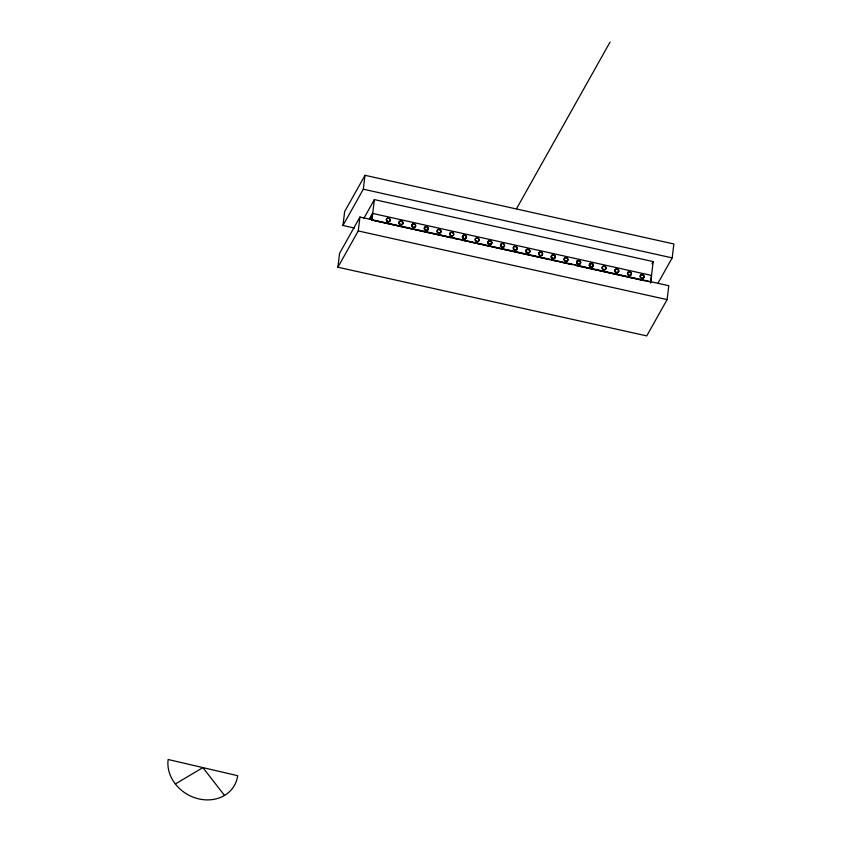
<?xml version="1.0" encoding="UTF-8"?>
<svg xmlns="http://www.w3.org/2000/svg" width="842" height="842" viewBox="0 0 842 842"><rect width="100%" height="100%" fill="white"/><g stroke="black" fill="none" stroke-linecap="round" stroke-linejoin="round"><path stroke-width="1.26" d="M337.895 267.219L339.579 253.305L359.944 217.036L668.801 285.712L667.106 299.615L646.751 335.895L337.895 267.219L358.25 230.94L359.944 217.036M354.493 228.056L342.957 225.488L344.652 211.574L365.007 175.304L673.863 243.98L672.179 257.894L658.181 282.828M342.957 225.488L363.323 189.208L365.007 175.304M651.54 275.45L372.574 213.415L371.785 219.994L572.728 264.672L567.571 263.609M650.582 283.101L653.192 261.609L374.385 199.607L371.932 220.025M363.807 218.446L374.385 199.607M369.449 218.994L372.574 213.415M369.606 219.025L372.732 213.447M516.535 208.721L610.04 42.1M651.95 263.82L653.192 261.609M175.346 783.986L202.901 767.599L237.676 775.692A36.206 30.965 29.3 0 1 198.701 798.869A36.206 30.965 29.3 0 1 168.137 759.505L202.901 767.599L224.519 795.437M363.323 189.208L672.179 257.894M651.55 275.355L650.75 281.933M575.286 265.241L649.466 281.744M373.174 220.383L451.186 237.728M453.743 238.297L458.858 239.433M461.416 240.012L466.531 241.149M469.089 241.717L474.214 242.854M476.772 243.422L549.668 259.631M552.226 260.199L557.341 261.336M559.898 261.904L565.014 263.041M575.244 265.314L644.309 280.67M358.25 230.94L667.106 299.615M643.793 276.197A2.01 1.716 29.3 0 1 642.478 278.481A2.01 1.716 29.3 0 1 640.078 276.576A2.01 1.716 29.3 0 1 642.225 274.955M642.72 275.123A2.01 1.716 29.3 0 1 643.53 275.766M516.651 247.474A2.01 1.716 29.3 0 1 515.599 250.179A2.01 1.716 29.3 0 1 513.231 247.822A2.01 1.716 29.3 0 1 516.283 247.106M478.572 239.012A2.01 1.716 29.3 0 1 477.519 241.717A2.01 1.716 29.3 0 1 475.151 239.349A2.01 1.716 29.3 0 1 478.203 238.644M503.148 244.012A2.01 1.716 29.3 0 1 504.011 246.822A2.01 1.716 29.3 0 1 500.927 246.506A2.01 1.716 29.3 0 1 501.664 243.854M439.187 229.729A2.01 1.716 29.3 0 1 440.724 232.466A2.01 1.716 29.3 0 1 437.577 232.518A2.01 1.716 29.3 0 1 438.198 229.75M529.344 250.295A2.01 1.716 29.3 0 1 528.45 252.979A2.01 1.716 29.3 0 1 525.882 250.948A2.01 1.716 29.3 0 1 528.523 249.653A2.01 1.716 29.3 0 0 526.997 249.579M529.302 250.369A2.01 1.716 29.3 0 1 528.997 252.832A2.01 1.716 29.3 0 1 526.271 252.221A2.01 1.716 29.3 0 1 526.566 249.758M466.142 236.613A2.01 1.716 29.3 0 1 465.142 238.833A2.01 1.716 29.3 0 1 462.584 237.612A2.01 1.716 29.3 0 1 463.584 235.392M465.068 235.539A2.01 1.716 29.3 0 1 465.879 236.181M466.1 236.686A2.01 1.716 29.3 0 1 465.11 238.907A2.01 1.716 29.3 0 1 462.542 237.686A2.01 1.716 29.3 0 1 463.542 235.465M465.026 235.613A2.01 1.716 29.3 0 1 465.837 236.255M605.756 267.661A2.01 1.716 29.3 0 1 604.44 269.935A2.01 1.716 29.3 0 1 602.041 268.04A2.01 1.716 29.3 0 1 604.188 266.419M605.124 266.861A2.01 1.716 29.3 0 1 605.493 267.23M618.449 270.482A2.01 1.716 29.3 0 1 617.449 272.703A2.01 1.716 29.3 0 1 614.849 271.545A2.01 1.716 29.3 0 1 615.849 269.335A2.01 1.716 29.3 0 0 614.892 271.471A2.01 1.716 29.3 0 0 617.449 272.703A2.01 1.716 29.3 0 0 618.407 270.556M616.881 269.24A2.01 1.716 29.3 0 1 617.817 269.682A2.01 1.716 29.3 0 0 616.839 269.314M578.801 260.778A2.01 1.716 29.3 0 1 580.338 263.514A2.01 1.716 29.3 0 1 577.191 263.567A2.01 1.716 29.3 0 1 577.812 260.788M578.759 260.841A2.01 1.716 29.3 0 1 580.212 263.704A2.01 1.716 29.3 0 1 576.938 263.378A2.01 1.716 29.3 0 1 578.254 260.788M541.217 252.474A2.01 1.716 29.3 0 1 541.974 255.389A2.01 1.716 29.3 0 1 538.817 254.694A2.01 1.716 29.3 0 1 540.217 252.253M593.21 265.293A2.01 1.716 29.3 0 1 590.747 266.967A2.01 1.716 29.3 0 1 589.821 263.988A2.01 1.716 29.3 0 1 593.063 264.841M593.178 265.84A2.01 1.716 29.3 0 1 590.537 266.977A2.01 1.716 29.3 0 1 589.674 264.167M590.032 263.872A2.01 1.716 29.3 0 1 591.947 263.841M592.389 264.114A2.01 1.716 29.3 0 1 593.021 264.904M567.045 258.399A2.01 1.716 29.3 0 1 566.834 261.357A2.01 1.716 29.3 0 1 563.961 259.568A2.01 1.716 29.3 0 1 566.603 258.126M389.362 218.888A2.01 1.716 29.3 0 1 389.288 221.783A2.01 1.716 29.3 0 1 386.331 220.372A2.01 1.716 29.3 0 1 388.425 218.436M400.613 221.204A2.01 1.716 29.3 0 0 399.287 223.793A2.01 1.716 29.3 0 0 402.56 224.119A2.01 1.716 29.3 0 0 401.118 221.257A2.01 1.716 29.3 0 1 402.529 224.193A2.01 1.716 29.3 0 1 399.245 223.856A2.01 1.716 29.3 0 1 400.571 221.278M415.516 225.782A2.01 1.716 29.3 0 1 413.138 227.487A2.01 1.716 29.3 0 1 412.033 224.582M412.38 224.288A2.01 1.716 29.3 0 1 415.369 225.319M428.21 228.614A2.01 1.716 29.3 0 1 426.42 230.434A2.01 1.716 29.3 0 1 424.347 228.371A2.01 1.716 29.3 0 1 426.494 226.908M427.441 227.351A2.01 1.716 29.3 0 1 427.799 227.719M428.168 228.677A2.01 1.716 29.3 0 1 426.705 230.498A2.01 1.716 29.3 0 1 424.41 229.066A2.01 1.716 29.3 0 1 425.463 226.993M427.399 227.424A2.01 1.716 29.3 0 1 427.757 227.793M513.567 248.516A2.01 1.716 29.3 0 0 516.914 249.264A2.01 1.716 29.3 0 0 515.557 246.285A2.01 1.716 29.3 0 0 513.567 248.516M475.488 240.054A2.01 1.716 29.3 0 0 478.835 240.791A2.01 1.716 29.3 0 0 477.477 237.812A2.01 1.716 29.3 0 0 475.488 240.054M500.874 245.696A2.01 1.716 29.3 0 0 504.221 246.443A2.01 1.716 29.3 0 0 502.863 243.454A2.01 1.716 29.3 0 0 500.874 245.696M437.419 231.582A2.01 1.716 29.3 0 0 440.755 232.329A2.01 1.716 29.3 0 0 439.408 229.35A2.01 1.716 29.3 0 0 437.419 231.582M487.971 243.254A2.01 1.716 29.3 0 0 491.318 244.001A2.01 1.716 29.3 0 0 489.96 241.012A2.01 1.716 29.3 0 0 487.971 243.254M488.181 242.875A2.01 1.716 29.3 0 0 491.528 243.612A2.01 1.716 29.3 0 0 490.17 240.633A2.01 1.716 29.3 0 0 488.181 242.875M487.928 243.327A2.01 1.716 29.3 0 0 491.275 244.064A2.01 1.716 29.3 0 0 489.918 241.086A2.01 1.716 29.3 0 0 487.928 243.327M526.261 251.337A2.01 1.716 29.3 0 0 529.607 252.084A2.01 1.716 29.3 0 0 528.25 249.106A2.01 1.716 29.3 0 0 526.261 251.337M462.805 237.223A2.01 1.716 29.3 0 0 466.142 237.97A2.01 1.716 29.3 0 0 464.795 234.992A2.01 1.716 29.3 0 0 462.805 237.223M449.891 234.781A2.01 1.716 29.3 0 0 453.238 235.528A2.01 1.716 29.3 0 0 451.88 232.55A2.01 1.716 29.3 0 0 449.891 234.781M450.112 234.402A2.01 1.716 29.3 0 0 453.449 235.15A2.01 1.716 29.3 0 0 452.101 232.171A2.01 1.716 29.3 0 0 450.112 234.402M602.419 268.272A2.01 1.716 29.3 0 0 605.756 269.019A2.01 1.716 29.3 0 0 604.398 266.04A2.01 1.716 29.3 0 0 602.419 268.272M615.102 271.092A2.01 1.716 29.3 0 0 618.449 271.84A2.01 1.716 29.3 0 0 617.091 268.861A2.01 1.716 29.3 0 0 615.102 271.092M577.033 262.63A2.01 1.716 29.3 0 0 580.37 263.367A2.01 1.716 29.3 0 0 579.022 260.389A2.01 1.716 29.3 0 0 577.033 262.63M538.954 254.158A2.01 1.716 29.3 0 0 542.301 254.905A2.01 1.716 29.3 0 0 540.943 251.926A2.01 1.716 29.3 0 0 538.954 254.158M589.726 265.451A2.01 1.716 29.3 0 0 593.063 266.198A2.01 1.716 29.3 0 0 591.716 263.209A2.01 1.716 29.3 0 0 589.726 265.451M551.436 257.368A2.01 1.716 29.3 0 0 554.773 258.105A2.01 1.716 29.3 0 0 553.426 255.126A2.01 1.716 29.3 0 0 551.436 257.368M551.647 256.989A2.01 1.716 29.3 0 0 554.994 257.726A2.01 1.716 29.3 0 0 553.636 254.747A2.01 1.716 29.3 0 0 551.647 256.989M551.394 257.442A2.01 1.716 29.3 0 0 554.731 258.178A2.01 1.716 29.3 0 0 553.383 255.2A2.01 1.716 29.3 0 0 551.394 257.442M564.34 259.81A2.01 1.716 29.3 0 0 567.676 260.546A2.01 1.716 29.3 0 0 566.329 257.568A2.01 1.716 29.3 0 0 564.34 259.81M627.585 274.303A2.01 1.716 29.3 0 0 630.932 275.039A2.01 1.716 29.3 0 0 629.574 272.061A2.01 1.716 29.3 0 0 627.585 274.303M627.795 273.913A2.01 1.716 29.3 0 0 631.142 274.66A2.01 1.716 29.3 0 0 629.784 271.682A2.01 1.716 29.3 0 0 627.795 273.913M640.488 276.744A2.01 1.716 29.3 0 0 643.835 277.481A2.01 1.716 29.3 0 0 642.478 274.503A2.01 1.716 29.3 0 0 640.488 276.744M386.646 220.299A2.01 1.716 29.3 0 0 389.993 221.036A2.01 1.716 29.3 0 0 388.636 218.057A2.01 1.716 29.3 0 0 386.646 220.299M399.34 223.119A2.01 1.716 29.3 0 0 402.687 223.856A2.01 1.716 29.3 0 0 401.329 220.878A2.01 1.716 29.3 0 0 399.34 223.119M412.033 225.94A2.01 1.716 29.3 0 0 415.38 226.677A2.01 1.716 29.3 0 0 414.022 223.698A2.01 1.716 29.3 0 0 412.033 225.94M424.726 228.761A2.01 1.716 29.3 0 0 428.073 229.508A2.01 1.716 29.3 0 0 426.715 226.53A2.01 1.716 29.3 0 0 424.726 228.761"/></g></svg>
